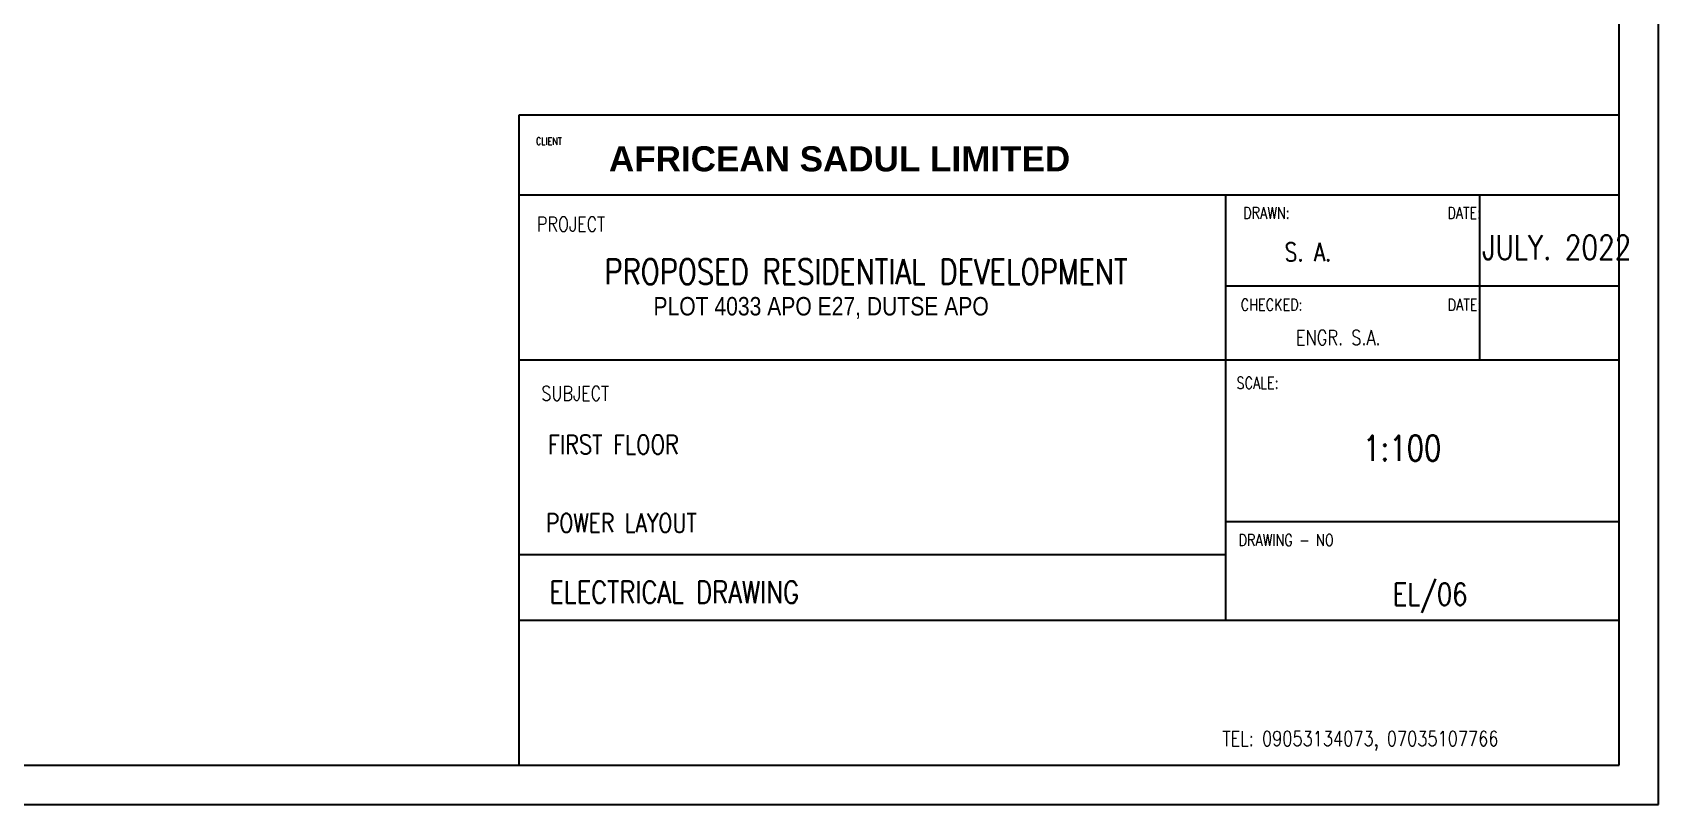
# Model space of a CAD drawing. Header units: inches. Extents: x 23 to 2032867, y 13 to 664695.
# Drawn here: x 349668 to 369117, y 284407 to 293643 of the extents above; entities that cross this region are included whole.
import ezdxf

# ---------------------------------------------------------------- set-up
doc = ezdxf.new("R2010")
doc.units = ezdxf.units.IN
doc.header["$MEASUREMENT"] = 0
for name, color, linetype in [('Annotation - Text', 7, 'Continuous'), ('GFROM', 7, 'Continuous'), ('LIAB', 8, 'Continuous'), ('Plotlyr150', 8, 'Continuous'), ('PLOTYR', 15, 'Continuous')]:
    doc.layers.add(name, color=color, linetype=linetype)
doc.styles.add('GENERATED_STYLE_3', font='arialbd.ttf')
doc.styles.add('SIMPLEX8', font='simplexd.shx', dxfattribs={"width": 0.8})

msp = doc.modelspace()

# ---------------------------------------------------------------- linework, layer by layer
at = {"layer": 'LIAB', "color": 7, "linetype": 'Continuous', "ltscale": 256.031999}
for p, q in [((368647.414, 284876.453), (368647.414, 310882.408)), ((368647.414, 292654.683), (355485.593, 292654.683)), ((355485.593, 292654.683), (355485.593, 284876.453)), ((355485.593, 291701.329), (368647.414, 291701.329)), ((363939.608, 291701.329), (363939.608, 286607.603)), ((366976.789, 291707.507), (366976.789, 289723.254)), ((368647.414, 290607.756), (363939.608, 290607.756)), ((368647.414, 289723.254), (355485.593, 289723.254)), ((363939.608, 287794.528), (368632.933, 287794.528)), ((355485.593, 287398.953), (363939.608, 287398.953)), ((368647.414, 286607.603), (355485.593, 286607.603)), ((331217.299, 284876.453), (368647.414, 284876.453))]:
    msp.add_line(p, q, dxfattribs=at)
at = {"layer": 'PLOTYR', "color": 1, "linetype": 'Continuous', "ltscale": 250}
for p, q in [((369116.836, 284407.031), (369116.836, 311351.83)), ((330624.266, 284407.031), (369116.836, 284407.031))]:
    msp.add_line(p, q, dxfattribs=at)

# ---------------------------------------------------------------- texts
at = {"layer": 'Annotation - Text', "linetype": 'Continuous', "lineweight": 20, "insert": (359291.244, 292281.989), "char_height": 300, "width": 7891.24482, "attachment_point": 2, "line_spacing_factor": 0.992596, "style": 'GENERATED_STYLE_3'}
msp.add_mtext('\\pi59.673;AFRICEAN SADUL LIMITED', dxfattribs=at)
at = {"layer": 'Annotation - Text', "color": 0, "linetype": 'Continuous', "lineweight": 20, "insert": (359035.991, 290478.493), "char_height": 220.29504, "width": 6419.9254, "attachment_point": 2, "line_spacing_factor": 0.992596, "style": 'GENERATED_STYLE_3'}
msp.add_mtext('\\pi43.81889; {\\fTechnicLite|b0|i0|c2|p2;PLOT 4033 APO E27, DUTSE APO }', dxfattribs=at)
at = {"layer": 'GFROM', "color": 7, "linetype": 'Continuous', "ltscale": 204.216, "style": 'SIMPLEX8', "width": 0.8}
for s, height, p in [('PROPOSED RESIDENTIAL DEVELOPMENT', 301.23038, (356508.9, 290630.901, -5724.903)), ('FIRST FLOOR', 229.50886, (355832.871, 288597.512)), ('POWER LAYOUT', 223.13362, (355807.701, 287664.413))]:
    msp.add_text(s, height=height, dxfattribs=at).set_placement(p)
at = {"layer": 'Plotlyr150', "color": 7, "linetype": 'Continuous', "ltscale": 251.249999, "style": 'SIMPLEX8', "width": 0.8}
for s, height, p in [('CLIENT', 87.5604, (355690.066, 292299.019)), ('DRAWN:                      DATE:', 140.09657, (364148.526, 291415.218)), ('PROJECT', 175.1207, (355700.662, 291261.93)), ('CHECKED:                    DATE:', 140.09657, (364120.241, 290316.432)), ('SUBJECT', 175.1207, (355754.525, 289238.095)), ('SCALE:', 140.0966, (364069.243, 289381.539)), ('DRAWING - NO', 140.09657, (364093.668, 287499.923))]:
    msp.add_text(s, height=height, dxfattribs=at).set_placement(p)
at = {"layer": 'Plotlyr150', "color": 7, "linetype": 'Continuous', "ltscale": 306.324012, "style": 'SIMPLEX8', "width": 0.8}
for s, height, p in [('JULY. 2022', 290.4721, (367009.351, 290926.25, 15463.047)), ('S. A.', 221.3121, (364643.708, 290905.998)), ('ENGR. S.A.', 177.0497, (364780.185, 289904.346)), ('1:100', 303.5832, (365583.223, 288519.17)), ('ELECTRICAL DRAWING', 265.57453, (355849.863, 286815.285)), ('EL/06', 265.5745, (365939.542, 286789.304)), ('TEL: 09053134073, 07035107766', 177.04969, (363900.647, 285106.676))]:
    msp.add_text(s, height=height, dxfattribs=at).set_placement(p)

doc.saveas('drawing.dxf')
